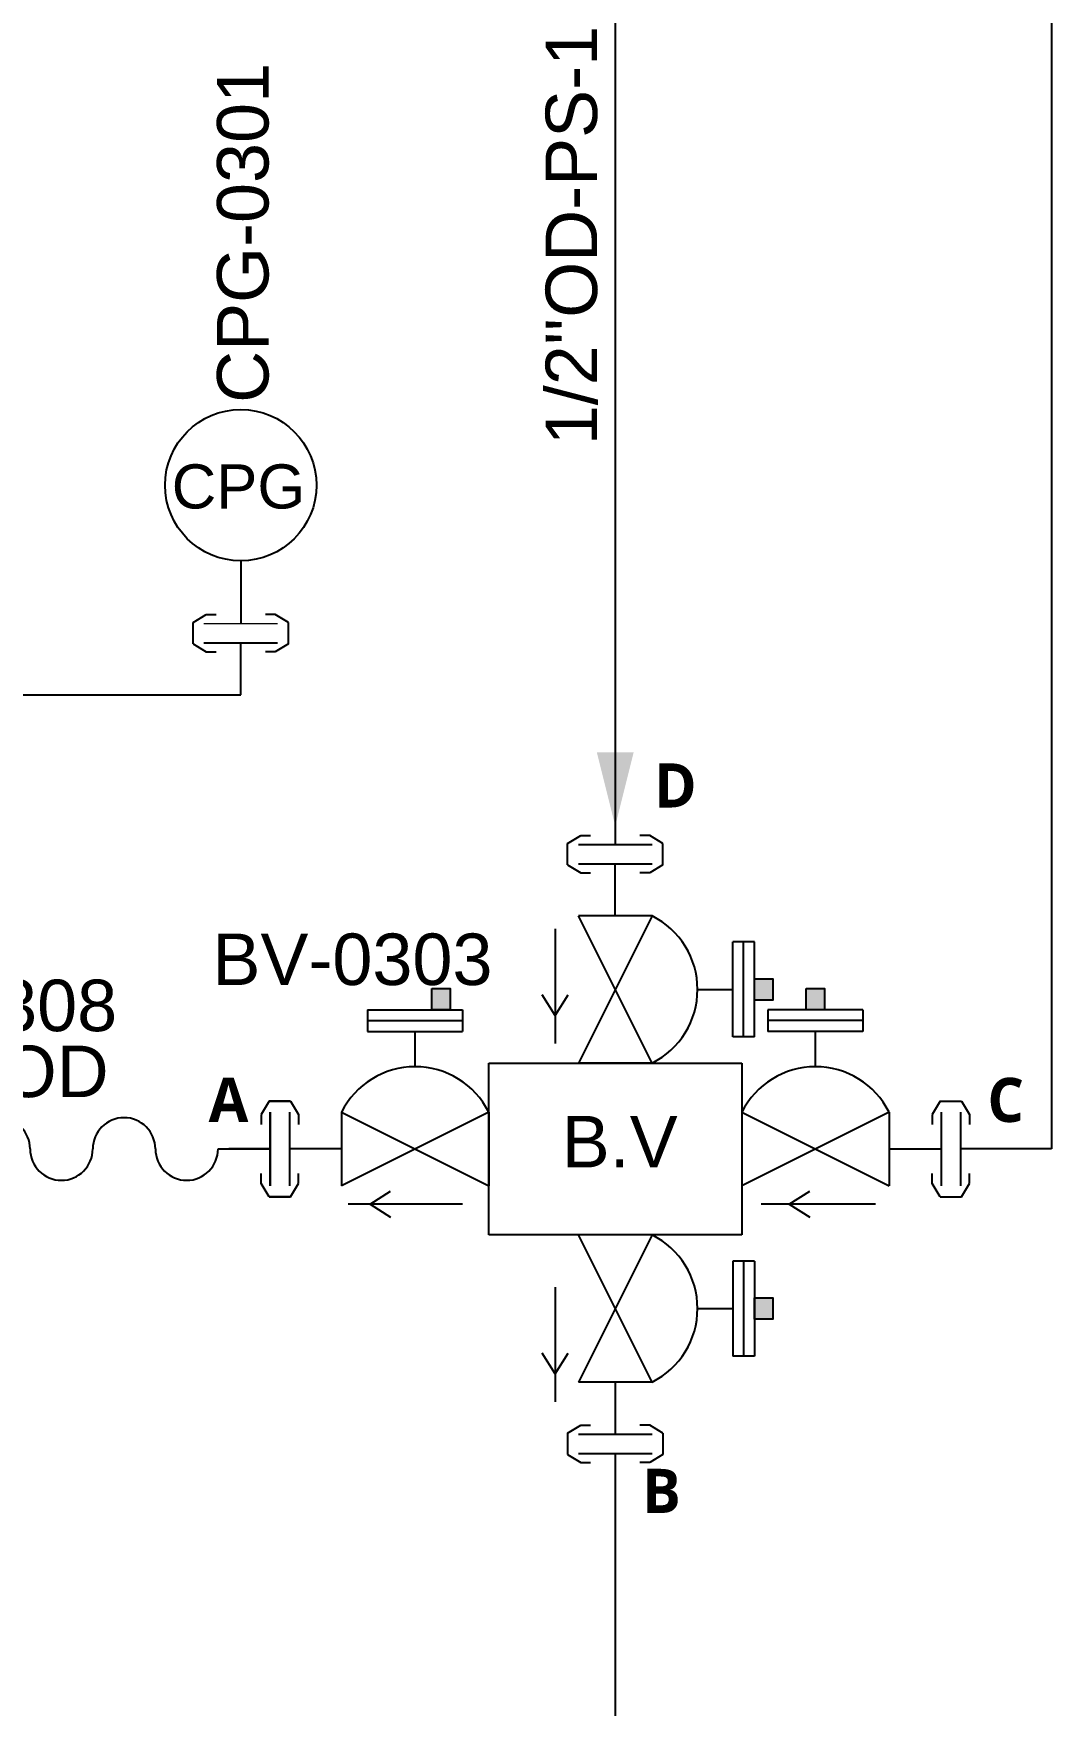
# Model space of a CAD drawing. Header units: millimetres. Extents: x -6754 to 5895, y -4820 to 1016.
# Drawn here: x -1952.6 to -1883.4, y -1712 to -1598.4 of the extents above; entities that cross this region are included whole.
import ezdxf

# ---------------------------------------------------------------- set-up
doc = ezdxf.new("R2010")
doc.units = ezdxf.units.MM
doc.layers.get('0').update_dxf_attribs({"linetype": 'CONTINUOUS'})
for name, color, linetype in [('can_move', 7, 'CONTINUOUS'), ('E---INDID------', 7, 'CONTINUOUS'), ('E---INDID-TEXT-25-35', 2, 'CONTINUOUS'), ('P---PFLGD------', 7, 'CONTINUOUS'), ('P---PHOSD-TEXT-25-35', 2, 'CONTINUOUS'), ('P---PLINB-CHWR039', 7, 'CONTINUOUS'), ('P---PLINB-DRH237', 7, 'CONTINUOUS'), ('P---PLINB-PRO012', 7, 'CONTINUOUS'), ('P---PLINB-PRO039', 7, 'CONTINUOUS'), ('P---PLINB-PS124', 7, 'CONTINUOUS'), ('P---PLIND-TEXT-25-35', 2, 'CONTINUOUS'), ('P---PVL4D-TEXT-25-35', 2, 'CONTINUOUS'), ('VALVE', 6, 'CONTINUOUS')]:
    doc.layers.add(name, color=color, linetype=linetype)
doc.styles.add('ROMANS', font='romans.shx')
doc.styles.get("Standard").update_dxf_attribs({"font": 'arial.ttf'})

# ---------------------------------------------------------------- blocks, each defined once
blk = doc.blocks.new('CPG 1')
at = {"color": 0, "linetype": 'ByBlock'}
blk.add_line((2154.066616542248, -1067.184227258748), (2154.066616542248, -1071.451431047975), dxfattribs=at)
blk.add_circle((2154.06770599751, -1062.041694901439), 5.142532472711022, dxfattribs=at)
blk.add_text('CPG', height=3, rotation=359.9878617803028, dxfattribs=at).set_placement((2149.3741182878, -1063.626200244414))
blk = doc.blocks.new('phi_158252447930')
at = {"color": 0, "linetype": 'ByBlock'}
blk.add_blockref('CPG 1', (-2154.06571276091, 1071.450326966586), dxfattribs=at)
blk.add_attdef('PLANT_BMK', (1.500649820231502, 15.32335439418421), '', height=3.2, rotation=90)
at = {"flags": 1}
for tag in ['PHI_CONNECTIONPOINT', 'PHI_INSERTPOINT']:
    blk.add_attdef(tag, (0, 0), '', height=0.1, rotation=269.9878617803037, dxfattribs=at)
blk = doc.blocks.new('rgyjryjyfrjfhjgfgj')
at = {"color": 0, "linetype": 'ByBlock'}
for p, q in [((716.4844576946442, 396.8695095443074), (717.3888636432375, 397.4094111541995)), ((717.3888636432375, 397.4094111541995), (718.0520200954525, 397.4094111541995)), ((722.065445318545, 397.4094111541995), (721.4022888663301, 397.4094111541995)), ((722.9698512671453, 396.8695095443074), (722.065445318545, 397.4094111541995)), ((722.9698512671453, 395.418411294371), (722.9698512671453, 396.8695095443074)), ((716.4844576946442, 395.418411294371), (717.3888636432375, 394.8785096844789)), ((717.3888636432375, 394.8785096844789), (718.0520200954525, 394.8785096844789)), ((722.065445318545, 394.8785096844789), (721.4022888663301, 394.8785096844789)), ((722.9698512671453, 395.418411294371), (722.065445318545, 394.8785096844789))]:
    blk.add_line(p, q, dxfattribs=at)
at = {"color": 6, "linetype": 'ByBlock'}
blk.add_line((719.7271544808916, 391.9492555990804), (719.7271544808916, 395.484370305732), dxfattribs=at)
at = {"color": 1, "linetype": 'ByBlock', "lineweight": 15}
blk.add_lwpolyline([(717.227154480893, 396.8035505329464), (722.227154480893, 396.8035505329464)], dxfattribs=at)
at = {"color": 6, "linetype": 'ByBlock'}
blk.add_lwpolyline([(717.227154480893, 395.484370305732), (722.227154480893, 395.484370305732)], dxfattribs=at)
blk = doc.blocks.new('phi_15825218758')
at = {"color": 0, "linetype": 'ByBlock'}
blk.add_line((-3.242696786248757, 3.469155695290567), (-3.242696786248757, 4.920253945227046), dxfattribs=at)
blk.add_blockref('rgyjryjyfrjfhjgfgj', (-719.727154480893, -391.9492555990804), dxfattribs=at)
at = {"flags": 1}
for p, rotation in [((0, 4.854294933865958), 90), ((-1.364242052659392e-12, 0), 270)]:
    blk.add_attdef('PHI_CONNECTIONPOINT', p, '', height=0.1, rotation=rotation, dxfattribs=at)
blk = doc.blocks.new('phi_158624437617')
at = {"color": 0, "linetype": 'ByBlock'}
blk.add_line((-3.242696786248757, 3.469155695290567), (-3.242696786248757, 4.920253945227046), dxfattribs=at)
blk.add_blockref('rgyjryjyfrjfhjgfgj', (-719.727154480893, -391.9492555990804), dxfattribs=at)
at = {"flags": 1}
for p, rotation in [((0, 4.854294933865958), 90), ((-1.364242052659392e-12, 0), 270)]:
    blk.add_attdef('PHI_CONNECTIONPOINT', p, '', height=0.1, rotation=rotation, dxfattribs=at)
blk = doc.blocks.new('hhg')
at = {"color": 6}
for centre, start, end in [((385.2190876693395, 231.2605004656664), 0, 180), ((395.8601238703102, 231.2605004656664), 0, 180), ((390.5396057698248, 231.2605004656664), 180, 0), ((401.1806419707955, 231.2605004656664), 180, 0)]:
    blk.add_arc(centre, 2.660259050242662, start, end, dxfattribs=at)
blk = doc.blocks.new('phi_158624461021')
at = {"color": 0, "linetype": 'ByBlock', "xscale": 0.8, "yscale": 0.8, "zscale": 0.8}
blk.add_blockref('hhg', (-306.0470628952776, -185.0084003725332), dxfattribs=at)
for tag, p, height in [('CODE', (2.574203958363, 8.007251313367988), 3.5), ('DN', (4.939795399731452, 3.524878923813162), 3.5), ('DNCALC', (4.939795399731452, 3.524878923813162), 2)]:
    blk.add_attdef(tag, p, '', height=height)
at = {"flags": 1}
blk.add_attdef('PHI_CONNECTIONPOINT', (-1.13686837721616e-13, -1.13686837721616e-13), '', height=0.08000000000000002, rotation=180, dxfattribs=at)
blk.add_attdef('PHI_CONNECTIONPOINT', (17.02565792155292, -1.13686837721616e-13), '', height=0.08000000000000002, dxfattribs=at)
blk = doc.blocks.new('4way')
at = {"layer": 'VALVE', "color": 5}
for p, q in [((1278.580243183685, 1201.458150038418), (1279.484649132278, 1201.99805164831)), ((1278.580243183685, 1200.007051788481), (1278.580243183685, 1201.458150038418)), ((1279.484649132278, 1201.99805164831), (1280.147805584493, 1201.99805164831)), ((1284.161230807586, 1201.99805164831), (1283.498074355371, 1201.99805164831)), ((1285.065636756186, 1201.458150038418), (1284.161230807586, 1201.99805164831)), ((1285.065636756186, 1200.007051788482), (1285.065636756186, 1201.458150038418)), ((1278.580243183685, 1200.007051788482), (1279.484649132278, 1199.467150178589)), ((1281.822939969932, 1196.537896093191), (1281.822939969932, 1200.073010799843)), ((1285.065636756186, 1200.007051788482), (1284.161230807586, 1199.467150178589)), ((1279.484649132278, 1199.467150178589), (1280.147805584493, 1199.467150178589)), ((1284.161230807586, 1199.467150178589), (1283.498074355371, 1199.467150178589)), ((1284.322922738964, 1196.537896093191), (1279.3229572009, 1196.537896093191)), ((1284.322922738964, 1196.537896093191), (1279.3229572009, 1186.537965017062)), ((1284.322922738964, 1186.537965017062), (1279.3229572009, 1196.537896093191)), ((1289.806360939338, 1188.309644673798), (1289.806360939338, 1194.766216436455)), ((1291.285965631962, 1194.766216436455), (1289.806360939338, 1194.766216436455)), ((1290.54616328565, 1188.309644673798), (1290.54616328565, 1194.766216436455)), ((1291.285965631962, 1188.309644673798), (1291.285965631962, 1194.766216436455)), ((1287.413071384066, 1191.537930555127), (1289.806360939338, 1191.537930555127)), ((1264.994664029774, 1190.160399708057), (1271.451235792431, 1190.160399708057)), ((1264.994664029774, 1190.160399708057), (1264.994664029774, 1188.680795015434)), ((1271.451235792431, 1190.160399708057), (1271.451235792431, 1188.680795015434)), ((1298.65121591009, 1190.160399708057), (1292.194644147433, 1190.160399708057)), ((1292.194644147433, 1190.160399708057), (1292.194644147433, 1188.680795015434)), ((1298.65121591009, 1190.160399708057), (1298.65121591009, 1188.680795015434)), ((1264.994664029774, 1189.420597361746), (1271.451235792431, 1189.420597361746)), ((1264.994664029774, 1188.680795015434), (1271.451235792431, 1188.680795015434)), ((1268.222949911103, 1186.287505460162), (1268.222949911103, 1188.680795015434)), ((1298.65121591009, 1189.420597361746), (1292.194644147433, 1189.420597361746)), ((1298.65121591009, 1188.680795015434), (1292.194644147433, 1188.680795015434)), ((1295.422930028762, 1186.287505460162), (1295.422930028762, 1188.680795015434)), ((1291.285965631962, 1188.309644673798), (1289.806360939338, 1188.309644673798)), ((1273.222915449167, 1174.856783074993), (1273.222915449167, 1186.537965017062)), ((1273.222915449167, 1186.537965017062), (1290.422964490697, 1186.537965017062)), ((1284.322922738964, 1186.537965017062), (1279.3229572009, 1186.537965017062)), ((1290.422964490697, 1186.537965017062), (1290.422964490697, 1174.856783074993)), ((1258.302730427811, 1183.940070832275), (1257.762828817919, 1183.035664883682)), ((1257.762828817919, 1183.035664883682), (1257.762828817919, 1182.372508431467)), ((1259.753828677748, 1183.940070832275), (1258.302730427811, 1183.940070832275)), ((1259.753828677748, 1183.940070832275), (1260.29373028764, 1183.035664883682)), ((1260.29373028764, 1183.035664883682), (1260.29373028764, 1182.372508431467)), ((1263.222984373038, 1183.19735681506), (1263.222984373038, 1178.197391276996)), ((1273.222915449167, 1183.19735681506), (1263.222984373038, 1178.197391276996)), ((1263.222984373038, 1183.19735681506), (1273.222915449167, 1178.197391276996)), ((1273.222915449167, 1183.19735681506), (1273.222915449167, 1178.197391276995)), ((1290.422964490697, 1183.19735681506), (1290.422964490697, 1178.197391276996)), ((1290.422964490697, 1183.19735681506), (1300.422895566826, 1178.197391276996)), ((1300.422895566826, 1183.19735681506), (1290.422964490697, 1178.197391276996)), ((1300.422895566826, 1183.19735681506), (1300.422895566826, 1178.197391276996)), ((1303.892051262117, 1183.940070832275), (1303.352149652224, 1183.035664883682)), ((1303.352149652224, 1183.035664883682), (1303.352149652224, 1182.372508431467)), ((1303.892051262116, 1183.940070832275), (1305.343149512053, 1183.940070832275)), ((1305.343149512053, 1183.940070832275), (1305.883051121945, 1183.035664883682)), ((1305.883051121945, 1183.035664883682), (1305.883051121945, 1182.372508431467)), ((1263.222984373038, 1180.697374046028), (1259.687869666387, 1180.697374046028)), ((1300.422895566826, 1180.697374046028), (1303.958010273478, 1180.697374046028)), ((1257.762828817919, 1178.359083208374), (1257.762828817919, 1179.022239660589)), ((1260.29373028764, 1178.359083208374), (1260.29373028764, 1179.022239660589)), ((1303.352149652224, 1178.359083208374), (1303.352149652224, 1179.022239660589)), ((1305.883051121945, 1178.359083208374), (1305.883051121945, 1179.022239660589)), ((1258.302730427811, 1177.454677259774), (1257.762828817919, 1178.359083208374)), ((1259.753828677748, 1177.454677259774), (1258.302730427811, 1177.454677259774)), ((1259.753828677748, 1177.454677259774), (1260.29373028764, 1178.359083208374)), ((1303.892051262117, 1177.454677259774), (1303.352149652224, 1178.359083208374)), ((1303.892051262117, 1177.454677259774), (1305.343149512053, 1177.454677259774)), ((1305.343149512053, 1177.454677259774), (1305.883051121945, 1178.359083208374)), ((1290.422964490697, 1174.856783074993), (1273.222915449167, 1174.856783074993)), ((1284.322922738964, 1174.856783074993), (1279.3229572009, 1174.856783074993)), ((1284.322922738964, 1164.856851998865), (1279.3229572009, 1174.856783074993)), ((1284.322922738964, 1174.856783074993), (1279.3229572009, 1164.856851998865)), ((1289.806360939338, 1173.085103418258), (1289.806360939338, 1166.6285316556)), ((1291.285965631962, 1173.085103418258), (1289.806360939338, 1173.085103418258)), ((1290.54616328565, 1173.085103418258), (1290.54616328565, 1166.6285316556)), ((1291.285965631962, 1173.085103418258), (1291.285965631962, 1166.6285316556)), ((1287.413071384066, 1169.856817536929), (1289.806360939338, 1169.856817536929)), ((1291.285965631962, 1166.6285316556), (1289.806360939338, 1166.6285316556)), ((1284.322922738964, 1164.856851998865), (1279.3229572009, 1164.856851998865)), ((1281.822939969932, 1164.856851998865), (1281.822939969932, 1161.321737292213)), ((1278.580243183685, 1161.387696303574), (1279.484649132278, 1161.927597913466)), ((1278.580243183685, 1161.387696303574), (1278.580243183685, 1159.936598053638)), ((1279.484649132278, 1161.927597913466), (1280.147805584493, 1161.927597913466)), ((1284.161230807586, 1161.927597913466), (1283.498074355371, 1161.927597913466)), ((1285.065636756186, 1161.387696303574), (1284.161230807586, 1161.927597913466)), ((1285.065636756186, 1161.387696303574), (1285.065636756186, 1159.936598053637)), ((1278.580243183685, 1159.936598053637), (1279.484649132278, 1159.396696443745)), ((1279.484649132278, 1159.396696443745), (1280.147805584493, 1159.396696443745)), ((1284.161230807586, 1159.396696443745), (1283.498074355371, 1159.396696443745)), ((1285.065636756186, 1159.936598053637), (1284.161230807586, 1159.396696443745))]:
    blk.add_line(p, q, dxfattribs=at)
for points in [[(1279.322939969933, 1201.392191027057), (1284.322939969933, 1201.392191027057)], [(1279.322939969933, 1200.073010799843), (1284.322939969933, 1200.073010799843)], [(1258.368689439172, 1183.197374046026), (1258.368689439172, 1178.197374046026)], [(1259.687869666387, 1183.197374046026), (1259.687869666387, 1178.197374046026)], [(1303.958010273478, 1183.197374046026), (1303.958010273478, 1178.197374046026)], [(1305.277190500692, 1183.197374046026), (1305.277190500692, 1178.197374046026)], [(1279.322939969933, 1161.321737292213), (1284.322939969933, 1161.321737292213)], [(1279.322939969933, 1160.002557064999), (1284.322939969933, 1160.002557064999)]]:
    blk.add_lwpolyline(points, dxfattribs=at)
for centre, start, end in [((1281.822939969932, 1191.537930555127), 296.5650511770743, 63.43494882292566), ((1268.222949911103, 1180.697374046028), 26.56505117708017, 153.4349488229198), ((1295.422930028762, 1180.697374046028), 26.56505117707726, 153.4349488229227), ((1281.822939969932, 1169.856817536929), 296.5650511770743, 63.43494882292566)]:
    blk.add_arc(centre, 5.590131414134222, start, end, dxfattribs=at)
blk = doc.blocks.new('phi_16763073450')
at = {"color": 0, "linetype": 'ByBlock'}
blk.add_line((-23.45425053075724, -20.69481698103118), (-26.25082495585502, -20.69481698102754), dxfattribs=at)
blk.add_blockref('4way', (-1281.822939969933, -1201.392191027058), dxfattribs=at)
at = {"flags": 1}
for p in [(0, 0), (0, -41.38963396205872)]:
    blk.add_attdef('PHI_CONNECTIONPOINT', p, '', height=0.1, rotation=270, dxfattribs=at)
for tag, p, height in [('P_NAME', (-12.20425053076087, -21.94481698103118), 3), ('CODE', (-20.27140715587302, -30.5408200074362), 3.5), ('DNCALC', (-23.63719793485961, -34.69541407627548), 3.5)]:
    blk.add_attdef(tag, p, '', height=height)
for tag, p in [('PHI_CONNECTIONPOINT', (-23.45425053076087, -20.69481698103118)), ('PHI_CONNECTIONPOINT', (23.45425053075905, -20.69481698103118)), ('PHI_INSERTPOINT', (23.45425053075905, -20.69481698103118))]:
    blk.add_attdef(tag, p, '', height=0.1, dxfattribs=at)

msp = doc.modelspace()

# ---------------------------------------------------------------- hatches: boundary and pattern name
h = msp.add_hatch(color=1)
h.dxf.hatch_style = 1
h.paths.add_polyline_path([(-1924.297326020666, -1664.749301298192), (-1924.297326020666, -1663.300326790499), (-1925.536382969458, -1663.300326790499), (-1925.536382969458, -1664.749301298192)])
h = msp.add_hatch(color=1)
h.dxf.hatch_style = 1
h.paths.add_polyline_path([(-1902.371776322224, -1664.096257704968), (-1902.371776322224, -1662.647283197276), (-1903.610833271016, -1662.647283197276), (-1903.610833271016, -1664.096257704968)])
h = msp.add_hatch(color=1)
h.dxf.hatch_style = 1
h.paths.add_polyline_path([(-1898.85434039982, -1664.749301298192), (-1898.85434039982, -1663.300326790499), (-1900.093397348612, -1663.300326790499), (-1900.093397348612, -1664.749301298192)])
h = msp.add_hatch(color=1)
h.dxf.hatch_style = 1
h.paths.add_polyline_path([(-1902.371776322224, -1685.777370723166), (-1902.371776322224, -1684.328396215474), (-1903.610833271016, -1684.328396215474), (-1903.610833271016, -1685.777370723166)])

# ---------------------------------------------------------------- linework, layer by layer
msp.add_line((-2117.595417583667, -1643.348485644573), (-1938.52105009896, -1643.348485644573))
at = {"color": 1}
for points in [[(-1925.536382969458, -1663.300326790499), (-1924.297326020666, -1663.300326790499), (-1924.297326020666, -1664.749301298192), (-1925.536382969458, -1664.749301298192)], [(-1903.610833271016, -1662.647283197276), (-1902.371776322224, -1662.647283197276), (-1902.371776322224, -1664.096257704968), (-1903.610833271016, -1664.096257704968)], [(-1900.093397348612, -1663.300326790499), (-1898.85434039982, -1663.300326790499), (-1898.85434039982, -1664.749301298192), (-1900.093397348612, -1664.749301298192)], [(-1903.610833271016, -1684.328396215474), (-1902.371776322224, -1684.328396215474), (-1902.371776322224, -1685.777370723166), (-1903.610833271016, -1685.777370723166)]]:
    msp.add_lwpolyline(points, close=True, dxfattribs=at)
at = {"layer": 'can_move'}
for p, q in [((-1917.151692483743, -1659.258113521747), (-1917.151692483743, -1667.042467138845)), ((-1917.151692483743, -1665.133091716502), (-1918.032630633459, -1663.737785646756)), ((-1917.151692483743, -1665.133091716502), (-1916.270754334027, -1663.737785646756)), ((-1929.733282432136, -1677.955903241257), (-1928.33797636239, -1677.074965091542)), ((-1901.255148588776, -1677.955903241257), (-1899.85984251903, -1677.074965091541)), ((-1923.443050344209, -1677.955903241257), (-1931.227403961308, -1677.955903241257)), ((-1929.733282432136, -1677.955903241257), (-1928.33797636239, -1678.836841390973)), ((-1895.38017039402, -1677.955903241257), (-1903.164524011119, -1677.955903241257)), ((-1901.255148588776, -1677.955903241257), (-1899.85984251903, -1678.836841390973)), ((-1917.151692483743, -1683.608864583118), (-1917.151692483743, -1691.393218200216)), ((-1917.151692483743, -1689.483842777873), (-1918.032630633459, -1688.088536708127)), ((-1917.151692483743, -1689.483842777873), (-1916.270754334027, -1688.088536708127))]:
    msp.add_line(p, q, dxfattribs=at)
at = {"layer": 'P---PLINB-DRH237', "color": 7, "linetype": 'Continuous', "ltscale": 0.1}
msp.add_lwpolyline([(-1913.073858933044, -1694.907143941249), (-1913.073858933044, -1923.679172995744)], dxfattribs=at)
at = {"layer": 'P---PLINB-PRO012', "color": 4, "linetype": 'Continuous', "ltscale": 0.1}
for points in [[(-1883.429312253975, -1304.48781572546), (-1883.429312253975, -1674.212326960222)], [(-1883.429312253975, -1674.212326960222), (-1889.619608402285, -1674.212326960222)]]:
    msp.add_lwpolyline(points, dxfattribs=at)
at = {"layer": 'P---PLINB-PS124', "color": 32, "linetype": 'Continuous', "ltscale": 0.1}
msp.add_lwpolyline([(-1913.073858933045, -1539.669489576129), (-1913.073858933045, -1653.51750997919)], dxfattribs=at)
at = {"layer": 'P---PLINB-PS124', "color": 32, "linetype": 'ByBlock'}
msp.add_solid([(-1913.073858933045, -1652.26750997919), (-1914.323858933045, -1647.26750997919), (-1911.823858933045, -1647.26750997919)], dxfattribs=at)

# ---------------------------------------------------------------- block references
at = {"layer": 'E---INDID------'}
ref = msp.add_blockref('phi_158252447930', (-1938.521953880297, -1638.510338693952), dxfattribs=at)
ref.add_attrib('PLANT_BMK', 'CPG-0301', (-1936.63336216924, -1623.506857915053), dxfattribs={"layer": 'E---INDID-TEXT-25-35', "color": 7, "height": 3.5, "rotation": 90})
at = {"layer": 'P---PFLGD------'}
msp.add_blockref('phi_15825218758', (-1938.521050098959, -1643.348485644572), dxfattribs=at)
at = {"layer": 'P---PLINB-CHWR039'}
ref = msp.add_blockref('phi_158624461021', (-1957.088882092009, -1674.21232696022), dxfattribs=at)
ref.add_attrib('DN', "1''OD", (-1959.415366650097, -1670.687448036406), dxfattribs={"layer": 'P---PHOSD-TEXT-25-35', "color": 7, "height": 3.5})
ref.add_attrib('CODE', 'HO-0308', (-1966.755462284418, -1666.205075646853), dxfattribs={"layer": 'P---PHOSD-TEXT-25-35', "color": 7, "height": 3.5})
at = {"layer": 'P---PLINB-CHWR039', "xscale": -1, "rotation": 270}
msp.add_blockref('phi_158624437617', (-1940.063224170456, -1674.212326960219), dxfattribs=at)
at = {"layer": 'P---PLINB-PRO039'}
ref = msp.add_blockref('phi_16763073450', (-1913.073858933044, -1653.51750997919), dxfattribs=at)
ref.add_attrib('CODE', 'BV-0303', (-1940.443909513747, -1663.070591708876), dxfattribs={"layer": 'P---PVL4D-TEXT-25-35', "color": 7, "height": 3.5})
ref.add_attrib('P_NAME', 'B.V', (-1916.71060403458, -1675.462326960222), dxfattribs={"layer": 'P---PVL4D-TEXT-25-35', "color": 7, "height": 3.5})
at = {"layer": 'P---PLINB-PRO039', "xscale": -1, "rotation": 90}
msp.add_blockref('phi_15825218758', (-1931.673814529939, -1674.21232696022), dxfattribs=at)

# ---------------------------------------------------------------- texts
at = {"char_height": 3, "attachment_point": 1, "style": 'ROMANS'}
for s, insert in [('{\\fSegoe UI Semibold|b0|i0|c0|p34;D}', (-1910.433865077393, -1648.007981845089)), ('{\\fSegoe UI Semibold|b0|i0|c0|p34;A}', (-1940.702082463389, -1669.377021878262)), ('{\\fSegoe UI Semibold|b0|i0|c0|p34;C}', (-1887.789328114624, -1669.377021878262)), ('{\\fSegoe UI Semibold|b0|i0|c0|p34;B}', (-1911.244440844977, -1695.946606967368))]:
    msp.add_mtext_dynamic_manual_height_columns(s, width=64.48560281713412, gutter_width=0.5, heights=[0], dxfattribs=dict(at, insert=insert))
at = {"layer": 'P---PLIND-TEXT-25-35', "color": 7}
msp.add_text("1/2''OD-PS-16SWG-3013-A-D4-HI", height=3.5, rotation=90, dxfattribs=at).set_placement((-1914.307395338432, -1626.387144460872))

doc.saveas('drawing.dxf')
